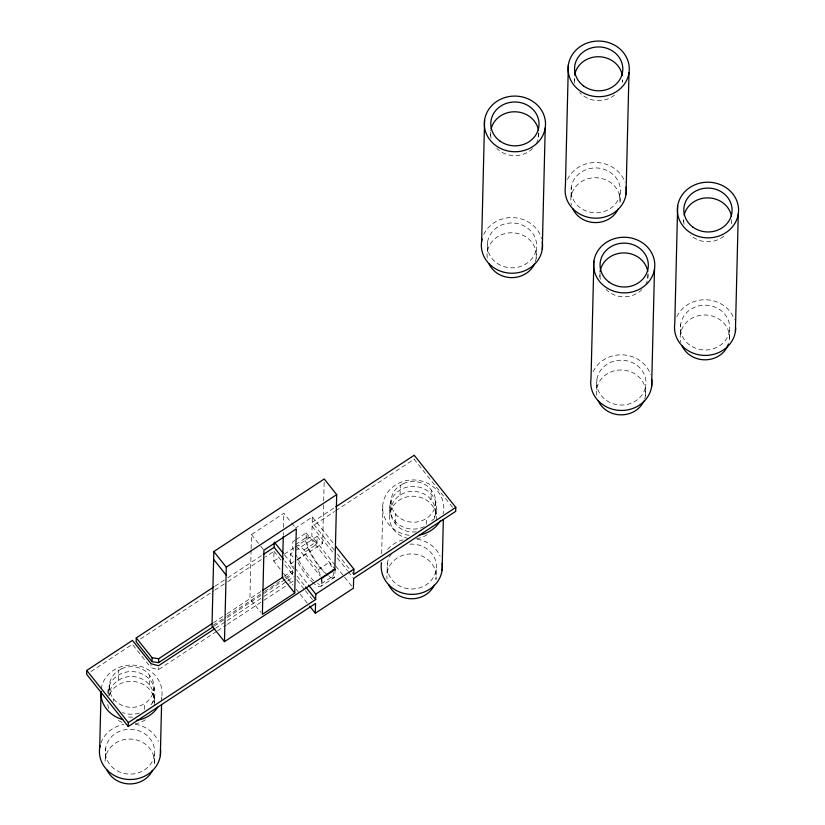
<?xml version="1.0" encoding="UTF-8"?>
<svg xmlns="http://www.w3.org/2000/svg" width="825" height="825" viewBox="0 0 825 825"><rect width="100%" height="100%" fill="white"/><g stroke="black" fill="none" stroke-linecap="round" stroke-linejoin="round"><path stroke-width="0.62" stroke-dasharray="4.12 3.09" d="M280.17 569.126L273.776 561.103L274.003 551.286L265.382 556.937M335.022 565.156L311.86 536.085L312.077 526.268L334.63 511.428M105.342 758.309L105.579 748.512M108.106 693.567L108.188 689.886M109.261 685.946L109.024 695.743A22.368 20.336 1.4 0 1 116.325 681.697L121.131 678.697A22.368 20.336 1.4 0 1 147.912 683.224L151.243 687.607A22.368 20.336 1.4 0 1 152.656 703.117M113.602 701.26L113.664 698.806M118.315 680.46L118.552 670.663M144.488 709.51L144.643 703.395M149.294 685.039L149.531 675.242M216.501 631.455L158.369 669.663L150.965 667.642L151.037 664.702M153.697 697.898L153.935 688.102M154.471 705.715L154.708 695.918M154.45 754.854A24.668 22.43 1.4 0 1 114.881 769.333A24.668 22.43 1.4 0 1 120.718 730.868A24.668 22.43 1.4 0 1 154.45 754.854L154.213 764.651A24.668 22.43 1.4 0 0 129.927 739.056A24.668 22.43 1.4 0 0 105.301 764.167M158.369 669.663L158.421 667.703M161.71 699.394L161.772 696.836M251.099 549.935L249.913 598.713L260.813 612.387M251.13 548.646L251.481 534.528L283.841 513.263L290.843 522.06M283.305 535.085L283.367 532.517M283.491 527.381L283.841 513.263M294.185 569.002L290.235 564.032L290.483 553.833L293.679 551.729M286.141 578.82L292.576 574.592L292.669 570.673L284.934 560.959M320.172 574.571A23.543 5.94 56.7 0 0 318.017 569.786L305.456 554.029L305.518 551.657L301.342 547.264A23.543 5.94 56.7 0 0 298.444 545.222M295.938 539.674L306.188 532.94L306.044 538.818L307.859 546.398A24.719 6.239 56.7 0 0 326.782 574.355M305.518 551.657L316.944 544.149L317.13 536.312L294.742 551.028M297.082 560.072L322.668 543.262L323.678 502.136M323.709 500.858L324.235 479.005M321.936 578.17L321.791 584.048L321.234 586.09L319.718 586.75A24.719 6.239 56.7 0 1 314.304 583.842M335.259 569.415L334.558 577.335L321.234 586.09M381.676 553.668L382.893 503.827M387.1 573.169L387.338 563.372M389.709 514.542L389.957 504.745M390.782 510.603L391.019 500.806M395.185 523.462L395.423 513.666M400.073 495.32L400.311 485.523M452.512 507.334L414.119 459.164L414.191 456.225M426.247 524.37L426.401 518.244M431.052 499.898L431.289 490.102M435.456 512.758L435.693 502.961M436.229 520.575L436.477 510.778M436.208 569.714L435.971 579.511A24.668 22.43 1.4 0 0 411.685 553.915A24.668 22.43 1.4 0 0 387.059 579.026M487.276 252.027L487.513 242.23M490.679 135.919L490.772 132.248M538.508 137.239L538.601 133.568M536.147 258.369L536.384 248.572A24.668 22.43 1.4 0 0 502.652 224.586A24.668 22.43 1.4 0 0 496.815 263.051A24.668 22.43 1.4 0 0 536.384 248.572M571.034 196.989L571.282 187.193M574.447 80.881L574.509 78.427M596.65 389.256L596.887 379.459M599.961 277.066L600.084 272.168M622.339 79.747L622.277 82.201A24.131 21.935 1.4 0 0 622.535 79.922M620.153 193.524A24.668 22.43 1.4 0 1 580.573 208.003A24.668 22.43 1.4 0 1 586.41 169.548A24.668 22.43 1.4 0 1 620.153 193.524L619.905 203.321A24.668 22.43 1.4 0 0 594.34 177.746A24.668 22.43 1.4 0 0 571.457 205.157M647.79 278.386L647.883 274.715M645.521 395.588L645.758 385.791A24.668 22.43 1.4 0 0 612.026 361.814A24.668 22.43 1.4 0 0 606.189 400.269A24.668 22.43 1.4 0 0 645.758 385.791M680.419 334.218L680.656 324.421M683.729 222.018L683.791 219.574M731.651 219.667L731.558 223.338A24.131 21.935 1.4 0 0 731.857 219.904M729.527 330.753A24.668 22.43 1.4 0 1 689.958 345.232A24.668 22.43 1.4 0 1 695.795 306.766A24.668 22.43 1.4 0 1 729.527 330.753L729.29 340.55A24.668 22.43 1.4 0 0 703.715 314.975A24.668 22.43 1.4 0 0 680.831 342.375M334.352 550.172L312.17 522.349L312.324 516.986L295.402 528.103M312.17 522.349L334.723 507.509M214.871 586.266L226.71 578.48M227.793 577.778L262.247 555.143M90.915 671.54L132.361 644.315L150.965 667.642M335.703 510.727L414.119 459.164M140.477 638.983L213.696 590.886M214.778 590.184L226.617 582.398M227.7 581.697L264.309 557.648M294.907 540.344L292.854 541.695L292.71 547.573L293.576 552.183M295.783 544.428L306.168 537.611M273.776 561.103L279.067 557.628M284.357 554.153L293.875 547.903M294.938 547.202L311.86 536.085M304.136 549.924L315.552 542.417L316.944 544.149M290.235 564.032L296.319 560.031M297.34 559.36L305.456 554.029M213.345 622.803L226.205 614.347M227.277 613.645L261.401 591.164M284.099 576.304L292.669 570.673M213.077 625.319L225.968 616.852M227.04 616.151L263.557 592.154M264.629 591.453L279.665 581.563M285.027 578.036L293.618 572.395M214.325 626.01L226.112 618.265M227.184 617.564L262.556 594.309M263.629 593.608L285.068 579.521M215.521 628.248L226.287 621.173M227.37 620.462L262.897 597.114M263.969 596.413L286.584 581.553M287.657 580.852L294.123 576.603M217.583 630.754L226.194 625.092M227.267 624.381L262.804 601.033M263.876 600.332L288.637 584.059M289.719 583.347L296.175 579.109M318.017 569.786L329.443 562.279A23.543 5.94 56.7 0 1 332.671 570.219M321.379 583.739L332.795 576.232M334.558 577.335L333.042 577.995A24.719 6.239 56.7 0 1 327.628 575.087M315.552 542.417L312.768 539.756A23.543 5.94 56.7 0 0 306.962 545.676A23.543 5.94 56.7 0 0 324.565 572.622M312.324 516.986L333.898 544.046M337.446 554.06L351.409 571.57M352.182 572.54L353.739 574.489M312.077 526.268L334.249 554.091M337.353 557.978L347.438 570.632M348.212 571.601L352.863 577.438M317.13 536.312L322.668 543.262M335.827 566.156L343.819 576.18M344.613 577.191L353.399 588.215M306.188 532.94L334.878 569.095M291.627 523.029L295.525 527.918M296.783 546.624L320.358 576.201M290.483 553.833L293.648 557.803M284.635 555.029L294.226 567.064M295.02 568.064L307.808 584.1M297.052 576.159L304.807 585.894M274.003 551.286L281.738 560.99M284.831 564.877L292.576 574.592M296.948 580.078L304.703 589.813M305.487 590.783L312.458 599.538M283.367 573.138L292.957 585.162M296.154 589.174L299.351 593.185M300.145 594.186L307.333 603.209M251.481 534.528L260.04 545.273M260.824 546.253L263.938 550.162M567.518 179.427A30.607 27.823 1.4 0 1 597.228 162.577A30.607 27.823 1.4 0 1 624.948 182.273M614.594 95.04A24.131 21.935 1.4 0 1 579.697 92.41M574.839 83.139A24.131 21.935 1.4 0 1 574.447 76.282M538.766 132.65A24.131 21.935 1.4 0 1 536.724 142.725M532.62 148.459A24.131 21.935 1.4 0 1 496.753 148.325M491.081 138.188A24.131 21.935 1.4 0 1 490.844 130.195M487.235 257.885A24.668 22.43 1.4 0 1 514.439 232.918A24.668 22.43 1.4 0 1 534.909 262.917M483.749 234.475A30.607 27.823 1.4 0 1 514.14 217.656A30.607 27.823 1.4 0 1 541.551 238.487M676.892 316.656A30.607 27.823 1.4 0 1 706.613 299.795A30.607 27.823 1.4 0 1 734.333 319.502M723.876 236.187A24.131 21.935 1.4 0 1 690.68 235.269M684.131 224.287A24.131 21.935 1.4 0 1 683.729 217.429M648.058 273.797A24.131 21.935 1.4 0 1 646.006 283.872M641.902 289.606A24.131 21.935 1.4 0 1 606.035 289.472M600.363 279.335A24.131 21.935 1.4 0 1 600.126 271.343M596.609 395.113A24.668 22.43 1.4 0 1 623.824 370.147A24.668 22.43 1.4 0 1 644.284 400.146M593.123 371.704A30.607 27.823 1.4 0 1 622.844 354.843A30.607 27.823 1.4 0 1 650.564 374.54M333.156 572.323A23.543 5.94 56.7 0 1 329.103 576.128M321.502 578.665A23.543 5.94 56.7 0 1 317.687 583.636M313.974 580.903A23.543 5.94 56.7 0 1 296.319 555.194M424.287 526.639A23.482 21.347 1.4 0 1 389.864 509.943A23.482 21.347 1.4 0 1 419.626 487.255A23.482 21.347 1.4 0 1 431.753 520.946M427.154 534.641A23.482 21.347 1.4 0 1 415.893 538.756M408.561 538.508A23.482 21.347 1.4 0 1 389.658 514.913A23.482 21.347 1.4 0 1 414.14 496.238A23.482 21.347 1.4 0 1 436.446 517.223M409.035 535.312A30.607 27.823 1.4 0 1 383.027 503.033A30.607 27.823 1.4 0 1 419.141 480.49A30.607 27.823 1.4 0 1 443.046 514.068M387.616 549.368A30.607 27.823 1.4 0 1 403.487 539.725M417.079 539.158A30.607 27.823 1.4 0 1 440.117 556.174M409.984 544.16A24.668 22.43 1.4 0 1 436.147 570.096A24.668 22.43 1.4 0 1 402.59 587.317A24.668 22.43 1.4 0 1 391.535 553.637M107.982 693.237A23.482 21.347 1.4 0 1 138.847 672.674A23.482 21.347 1.4 0 1 149.995 706.087M139.157 713.099A23.482 21.347 1.4 0 1 122.337 712.542M145.396 719.782A23.482 21.347 1.4 0 1 135.341 723.731M122.1 722.339A23.482 21.347 1.4 0 1 116.81 719.493M108.663 708.541A23.482 21.347 1.4 0 1 107.735 703.034M109.581 694.32A23.482 21.347 1.4 0 1 136.238 681.863A23.482 21.347 1.4 0 1 154.677 703.488M101.135 688.978A30.607 27.823 1.4 0 1 136.95 665.548A30.607 27.823 1.4 0 1 161.287 699.218M100.887 743.026A30.607 27.823 1.4 0 1 123.956 724.381M135.321 724.298A30.607 27.823 1.4 0 1 158.359 741.314M132.608 717.131A22.368 20.336 1.4 0 1 125.648 716.461M433.579 519.967A22.368 20.336 1.4 0 0 433.001 502.466L429.681 498.083A22.368 20.336 1.4 0 0 402.889 493.556L398.083 496.557A22.368 20.336 1.4 0 0 393.236 520.895L396.557 525.278A22.368 20.336 1.4 0 0 416.707 531.764M313.459 583.11A24.719 6.239 56.7 0 1 296.794 560.185M403.126 483.759L398.331 486.76A22.368 20.336 1.4 0 0 393.473 511.098L396.794 515.481A22.368 20.336 1.4 0 0 423.586 520.008L428.381 517.007A22.368 20.336 1.4 0 0 433.238 492.669L429.918 488.287A22.368 20.336 1.4 0 0 403.126 483.759M121.368 668.9L116.573 671.901A22.368 20.336 1.4 0 0 111.715 696.248L115.036 700.621A22.368 20.336 1.4 0 0 141.828 705.148L146.623 702.147A22.368 20.336 1.4 0 0 151.48 677.81L148.16 673.427A22.368 20.336 1.4 0 0 121.368 668.9"/><path stroke-width="1.24" d="M214.448 628.949L158.462 665.744L151.057 663.723L132.454 640.396L86.769 670.416L86.666 674.334L128.257 726.505L315.562 603.436L315.325 613.233L353.399 588.215L353.647 578.418L455.709 511.345L455.802 507.427L414.212 455.245L335.806 506.808M99.701 747.759L101.073 691.525M128.257 726.505L128.349 722.587L86.769 670.416M213.788 586.967L136.259 637.89L136.166 641.809L151.996 661.671L158.575 662.64L213.252 626.722M151.996 661.671L152.099 657.752L136.259 637.89M158.575 662.64L158.668 658.721L212.273 623.504M160.328 755.618L161.576 704.498M213.819 551.564L212.004 626.031L224.462 641.654L334.878 569.095L336.703 494.639L324.235 479.005L213.819 551.564L226.287 567.198L224.462 641.654M283.274 536.363L282.274 577.438L294.731 593.072L262.371 614.336L263.938 550.162L296.299 528.897L294.731 593.072M442.087 570.477L443.345 519.358M481.635 241.467L484.605 119.986M542.262 249.325L545.232 127.854A30.607 27.823 1.4 0 0 503.374 98.093A30.607 27.823 1.4 0 0 496.134 145.808A30.607 27.823 1.4 0 0 545.232 127.854M568.363 64.948L565.393 186.429A30.607 27.823 1.4 0 0 595.526 218.182A30.607 27.823 1.4 0 0 626.082 187.028M593.887 261.133L591.009 378.696A30.607 27.823 1.4 0 0 621.143 410.448A30.607 27.823 1.4 0 0 651.688 379.294M626.031 194.287L629.001 72.806A30.607 27.823 1.4 0 0 587.142 43.055A30.607 27.823 1.4 0 0 579.903 90.771A30.607 27.823 1.4 0 0 629.001 72.806M651.637 386.554L654.514 268.991A30.607 27.823 1.4 0 0 612.666 239.24A30.607 27.823 1.4 0 0 605.426 286.956A30.607 27.823 1.4 0 0 654.514 268.991M677.655 206.095L674.778 323.658A30.607 27.823 1.4 0 0 702.9 355.327A30.607 27.823 1.4 0 0 735.694 327.886M735.405 331.516L738.282 213.953A30.607 27.823 1.4 0 0 696.434 184.202A30.607 27.823 1.4 0 0 689.184 231.918A30.607 27.823 1.4 0 0 738.282 213.953M128.349 722.587L315.666 599.517L315.8 594.124L308.602 585.1M335.497 546.057L353.873 569.106L353.739 574.489L455.802 507.427M283.387 559.02L274.096 547.367L274.22 543.077M226.287 567.198L336.703 494.639M263.33 554.431L274.096 547.367M262.443 590.473L283.027 577.015M321.936 578.17L335.259 569.415M315.8 594.124L353.873 569.106M152.099 657.752L158.668 658.721M274.251 542.004L283.037 553.028M305.58 586.864L315.666 599.517M309.736 606.21L315.325 613.233M213.634 559.402L226.091 575.035M618.203 208.962A24.668 22.43 1.4 0 1 595.32 222.585A24.668 22.43 1.4 0 1 572.622 208.519M574.613 75.147A24.131 21.935 1.4 0 1 598.434 56.729A24.131 21.935 1.4 0 1 622.277 75.343M491.071 129.071A24.131 21.935 1.4 0 1 515.295 111.788A24.131 21.935 1.4 0 1 538.508 130.381M534.435 264A24.668 22.43 1.4 0 1 511.552 277.623A24.668 22.43 1.4 0 1 488.864 263.557M542.314 242.065A30.607 27.823 1.4 0 1 510.427 273.188A30.607 27.823 1.4 0 1 482.109 239.095M728.454 343.984A24.668 22.43 1.4 0 1 705.994 359.793A24.668 22.43 1.4 0 1 682.007 345.737M684.121 215.17A24.131 21.935 1.4 0 1 708.345 197.887A24.131 21.935 1.4 0 1 731.558 216.48M600.126 271.343A24.131 21.935 1.4 0 1 623.947 252.924A24.131 21.935 1.4 0 1 647.79 271.528M643.82 401.228A24.668 22.43 1.4 0 1 620.936 414.851A24.668 22.43 1.4 0 1 598.238 400.785M442.138 563.207A30.607 27.823 1.4 0 1 411.593 594.371A30.607 27.823 1.4 0 1 381.459 562.609M440.272 520.874A30.607 27.823 1.4 0 1 419.275 535.064M434.27 585.142A24.668 22.43 1.4 0 1 411.386 598.764A24.668 22.43 1.4 0 1 388.688 584.698M157.864 707.077A30.607 27.823 1.4 0 1 136.383 720.39M122.801 719.555A30.607 27.823 1.4 0 1 100.887 691.381M160.514 749.554A30.607 27.823 1.4 0 1 127.834 779.429A30.607 27.823 1.4 0 1 100.176 745.377M152.512 770.292A24.668 22.43 1.4 0 1 129.628 783.915A24.668 22.43 1.4 0 1 106.93 769.838M583.502 85.872A24.131 21.935 1.4 0 0 622.514 72.404A24.131 21.935 1.4 0 0 590.03 48.366A24.131 21.935 1.4 0 0 583.502 85.872M499.744 140.91A24.131 21.935 1.4 0 0 538.746 127.442A24.131 21.935 1.4 0 0 506.261 103.403A24.131 21.935 1.4 0 0 499.744 140.91M692.794 227.019A24.131 21.935 1.4 0 0 731.796 213.541A24.131 21.935 1.4 0 0 699.311 189.502A24.131 21.935 1.4 0 0 692.794 227.019M609.025 282.057A24.131 21.935 1.4 0 0 648.038 268.589A24.131 21.935 1.4 0 0 615.543 244.551A24.131 21.935 1.4 0 0 609.025 282.057"/></g></svg>
